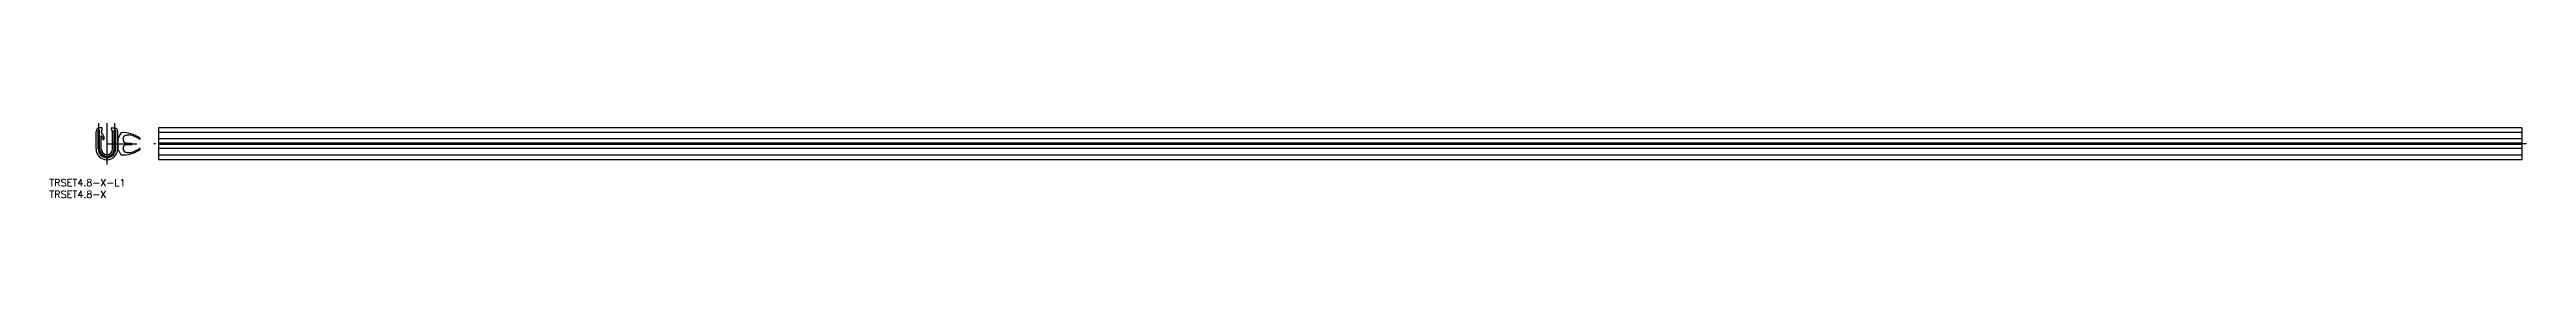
# Model space of a CAD drawing. Extents: x -24 to 1024, y -21 to 11.
import ezdxf

# ---------------------------------------------------------------- set-up
doc = ezdxf.new("R2010")
doc.units = 0
doc.linetypes.add('CENTER', pattern=[50.8, 31.75, -6.35, 6.35, -6.35])
doc.layers.get('0').update_dxf_attribs({"linetype": 'CONTINUOUS'})
doc.layers.add('CENTER', color=1, linetype='CENTER')
doc.styles.get("Standard").update_dxf_attribs({"font": 'txt.shx', "height": 3, "bigfont": 'bigfont.shx'})

# ---------------------------------------------------------------- blocks, each defined once
blk = doc.blocks.new('*U6')
at = {"color": 7, "linetype": 'CONTINUOUS'}
blk.add_text('TRSET4.8-X-L1', height=3, dxfattribs=at).set_placement((-24.4, -15.8))
blk = doc.blocks.new('*U7')
at = {"color": 7, "linetype": 'CONTINUOUS'}
blk.add_text('TRSET4.8-X', height=3, dxfattribs=at).set_placement((-24.4, -20.8))

msp = doc.modelspace()

# ---------------------------------------------------------------- linework, layer by layer
at = {"color": 7, "linetype": 'CONTINUOUS'}
for p, q in [((-4.6, 0), (-4.6, 7.4)), ((-3.7, 0), (-3.7, 7.9)), ((-3.1, 7.9), (-3.7, 7.9)), ((-2.1, 8.9), (-3.1, 8.9)), ((-3.1, 0), (-3.1, 7.9)), ((-2.4, 0), (-2.4, 5.5)), ((2.1, 8.9), (3.1, 8.9)), ((2.4, 0), (2.4, 6.9)), ((2.4, 0), (2.4, 5.5)), ((3.1, 7.9), (3.7, 7.9)), ((3.1, 0), (3.1, 7.9)), ((3.7, 0), (3.7, 7.9)), ((4.6, 0), (4.6, 7.4)), ((6, 6.9), (4.6, 4.2)), ((4.6, 4.2), (4.6, 0.1)), ((4.6, 3.7), (4.6, 0.6)), ((6, -2.6), (4.6, 0.1)), ((6.8, 4.3), (6.8, 4)), ((6.8, 0), (6.8, 0.3)), ((8.1, 2.6), (10.3, 2.4)), ((8.1, 1.7), (10.3, 1.9)), ((1021.8, 8.9), (21.8, 8.9)), ((21.8, 8.9), (21.8, -4.6)), ((1021.8, 6.9), (21.8, 6.9)), ((1021.8, 4.2), (21.8, 4.2)), ((1021.8, 2.4), (21.8, 2.4)), ((1021.8, 1.9), (21.8, 1.9)), ((1021.8, 0.1), (21.8, 0.1)), ((1021.8, 8.9), (1021.8, -4.6)), ((1021.8, -2.6), (21.8, -2.6)), ((1021.8, -4.6), (21.8, -4.6))]:
    msp.add_line(p, q, dxfattribs=at)
for centre, radius, start, end in [((-3.1, 7.4), 1.5, 90, 180), ((0, 0), 4.6, 180, 0), ((0, 0), 3.7, 180, 0), ((0, 0), 3.7, 180, 0), ((0, 0), 3.1, 180, 0), ((6, 5.3), 8.58, 158.1048, 169.5705), ((-1.9, 6.9), 0.5, 180, 220.7151), ((-2.4, 5.5), 0.05, 35.6652, 180), ((0, 0), 2.4, 180, 0), ((-3.8, 4.4), 2.65, 355.686, 54.2961), ((-3.4, 4.2), 1.64, 359.8526, 48.6873), ((-2.2, 8.7), 0.25, 335.2971, 85.468), ((-1.5, 4.2), 0.285, 179.8526, 355.686), ((2.1, 8.7), 0.25, 94.532, 204.7029), ((-6, 5.3), 8.58, 10.4295, 21.8952), ((3.1, 7.4), 1.5, 0, 90), ((6.8, -5.3), 12.2, 54.1648, 93.8048), ((8.3, 4.3), 1.5, 107.2246, 180), ((8.3, 4), 1.5, 180, 262.9522), ((8.3, 0.3), 1.5, 97.0478, 180), ((8.3, 0), 1.5, 180, 252.7754), ((9.4, 0.6), 5.29, 92.1669, 107.2246), ((9.3, 2.9), 3, 75.6784, 92.1669), ((7.2, -5.5), 11.7, 56.0512, 75.6784), ((7.2, 9.8), 11.7, 284.3216, 303.9488), ((10.3, 2.1), 0.25, 270, 90), ((13.8, 4.4), 0.25, 234.1648, 54.1648), ((13.8, -0.1), 0.25, 305.8352, 125.8352), ((6.8, 9.6), 12.2, 266.1952, 305.8352), ((9.4, 3.7), 5.29, 252.7754, 267.8331), ((9.3, 1.4), 3, 267.8331, 284.3216)]:
    msp.add_arc(centre, radius, start, end, dxfattribs=at)
at = {"layer": 'CENTER', "color": 1, "linetype": 'CENTER'}
for p, q in [((-3.4, 0), (-3.4, 10.9)), ((0, 10.9), (0, -6.6)), ((3.4, 0), (3.4, 10.9)), ((0.4, 2.1), (12.6, 2.1)), ((1023.8, 2.1), (19.8, 2.1))]:
    msp.add_line(p, q, dxfattribs=at)
msp.add_arc((0, 0), 3.4, 180, 0, dxfattribs=at)

# ---------------------------------------------------------------- block references
at = {"color": 7, "linetype": 'CONTINUOUS'}
for name in ['*U6', '*U7']:
    msp.add_blockref(name, (0, 0), dxfattribs=at)

doc.saveas('drawing.dxf')
